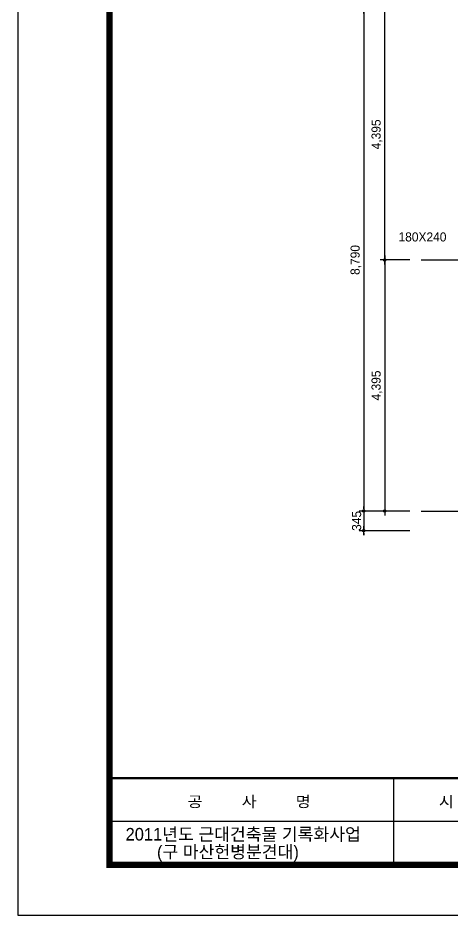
# Model space of a CAD drawing. Extents: x 340347 to 373987, y -129942 to -106182.
# Drawn here: x 340347 to 347937, y -129942 to -114238 of the extents above; entities that cross this region are included whole.
import ezdxf

# ---------------------------------------------------------------- set-up
doc = ezdxf.new("R2010")
doc.units = 0
doc.header["$LTSCALE"] = 50
doc.header["$MEASUREMENT"] = 0
doc.header["$PDMODE"] = 35
doc.header["$PDSIZE"] = -10
doc.linetypes.add('CEN', pattern=[62, 60, -1, 0, -1])
doc.layers.get('0').update_dxf_attribs({"linetype": 'CONTINUOUS'})
doc.layers.get('DEFPOINTS').update_dxf_attribs({"linetype": 'CONTINUOUS'})
for name, color, linetype in [('CEN', 1, 'CEN'), ('COR', 4, 'CONTINUOUS'), ('DIM', 7, 'CONTINUOUS'), ('HAT', 5, 'CONTINUOUS'), ('SYM', 7, 'CONTINUOUS'), ('WAL', 3, 'CONTINUOUS')]:
    doc.layers.add(name, color=color, linetype=linetype)
doc.styles.add('GHS', font='HYWULM_0.TTF')
doc.styles.add('HY울릉도M', font='HYWULM_0.TTF')
doc.styles.add('현창', font='HYWULM_0.TTF')
doc.dimstyles.new('STANDARD$0', dxfattribs={"dimscale": 30, "dimtxt": 3, "dimasz": 1, "dimexe": 2, "dimexo": 5, "dimgap": 0.9, "dimtad": 1, "dimtoh": 1, "dimdec": 4, "dimzin": 0, "dimdsep": 46, "dimlunit": 6, "dimtxsty": 'GHS', "dimblk1": 'DIMDOT', "dimblk2": 'DIMDOT', "dimsah": 1, "dimcen": 0.09, "dimadec": 0, "dimazin": 0, "dimtfac": 1, "dimtdec": 4, "dimtofl": 0, "dimtmove": 2, "dimatfit": 3, "dimldrblk": 'DIMDOT', "dimfxl": 1, "dimtolj": 1, "dimtzin": 0, "dimarcsym": 0})

# ---------------------------------------------------------------- blocks, each defined once
blk = doc.blocks.new('20')
at = {"layer": 'COR', "linetype": 'Continuous'}
for p, q in [((242847, -53606), (242847, -57398)), ((308324, -55502), (230424, -55502)), ((308324, -55502), (230424, -55502))]:
    blk.add_line(p, q, dxfattribs=at)
at = {"layer": 'COR', "linetype": 'Continuous', "const_width": 270}
blk.add_lwpolyline([(230424, -2398), (230424, -57398), (308324, -57398), (308324, -2398)], close=True, dxfattribs=at)
at = {"layer": 'COR', "linetype": 'Continuous', "const_width": 94.8}
blk.add_lwpolyline([(308324, -53606), (230424, -53606)], dxfattribs=at)
at = {"layer": 'HAT'}
for p, q in [((226424, -198), (226424, -59598)), ((226424, -59598), (310524, -59598))]:
    blk.add_line(p, q, dxfattribs=at)
at = {"layer": 'WAL', "linetype": 'Continuous', "style": 'HY울릉도M', "width": 1.1}
for s, p in [('공         사         명', (233841, -54872)), ('시         행         청', (244822, -54873))]:
    blk.add_text(s, height=474.35, dxfattribs=at).set_placement(p)
blk = doc.blocks.new('DIMDOT')
at = {"linetype": 'Continuous'}
blk.add_line((-2, 0), (2, 0), dxfattribs=at)
for radius in [0.5, 0.25]:
    blk.add_circle((0, 0), radius, dxfattribs=at)
blk = doc.blocks.new('*D9')
at = {"layer": 'DEFPOINTS', "color": 0}
for p in [(347398, -114080), (346393, -122870), (347398, -122870)]:
    blk.add_point(p, dxfattribs=at)
at = {"layer": 'SYM', "color": 211, "lineweight": -2}
for p, q in [((347198, -114080), (346313, -114080)), ((346393, -114120), (346393, -122830)), ((347198, -122870), (346313, -122870))]:
    blk.add_line(p, q, dxfattribs=at)
at = {"layer": 'SYM', "color": 211, "lineweight": -2, "xscale": 40, "yscale": 40, "zscale": 40}
for p, rotation in [((346393, -114080), 90), ((346393, -122870), 270)]:
    blk.add_blockref('DIMDOT', p, dxfattribs=dict(at, rotation=rotation))
at = {"layer": 'SYM', "color": 0, "insert": (346257, -118475), "char_height": 160, "attachment_point": 5, "rotation": 90, "style": '현창'}
blk.add_mtext('\\A1;8,790', dxfattribs=at)
blk = doc.blocks.new('*D10')
at = {"layer": 'DEFPOINTS', "color": 0}
for p in [(347398, -118475), (346760, -122870), (347398, -122870)]:
    blk.add_point(p, dxfattribs=at)
at = {"layer": 'SYM', "color": 211, "lineweight": -2}
for p, q in [((347198, -118475), (346680, -118475)), ((346760, -118515), (346760, -122830)), ((347198, -122870), (346680, -122870))]:
    blk.add_line(p, q, dxfattribs=at)
at = {"layer": 'SYM', "color": 211, "lineweight": -2, "xscale": 40, "yscale": 40, "zscale": 40}
for p, rotation in [((346760, -118475), 90), ((346760, -122870), 270)]:
    blk.add_blockref('DIMDOT', p, dxfattribs=dict(at, rotation=rotation))
at = {"layer": 'SYM', "color": 0, "insert": (346624, -120672), "char_height": 160, "attachment_point": 5, "rotation": 90, "style": '현창'}
blk.add_mtext('\\A1;4,395', dxfattribs=at)
blk = doc.blocks.new('*D11')
at = {"layer": 'DEFPOINTS', "color": 0}
for p in [(346760, -114080), (347398, -114080), (347398, -118475)]:
    blk.add_point(p, dxfattribs=at)
at = {"layer": 'SYM', "color": 211, "lineweight": -2}
for p, q in [((347198, -114080), (346680, -114080)), ((346760, -118435), (346760, -114120)), ((347198, -118475), (346680, -118475))]:
    blk.add_line(p, q, dxfattribs=at)
at = {"layer": 'SYM', "color": 211, "lineweight": -2, "xscale": 40, "yscale": 40, "zscale": 40}
for p, rotation in [((346760, -114080), 90), ((346760, -118475), 270)]:
    blk.add_blockref('DIMDOT', p, dxfattribs=dict(at, rotation=rotation))
at = {"layer": 'SYM', "color": 0, "insert": (346624, -116277), "char_height": 160, "attachment_point": 5, "rotation": 90, "style": '현창'}
blk.add_mtext('\\A1;4,395', dxfattribs=at)
blk = doc.blocks.new('*D14')
at = {"layer": 'DEFPOINTS', "color": 0}
for p in [(347398, -122870), (346393, -123215), (347398, -123215)]:
    blk.add_point(p, dxfattribs=at)
at = {"layer": 'SYM', "color": 211, "lineweight": -2}
for p, q in [((346393, -122830), (346393, -122790)), ((347198, -122870), (346313, -122870)), ((346393, -122870), (346393, -123215)), ((347198, -123215), (346313, -123215)), ((346393, -123255), (346393, -123295))]:
    blk.add_line(p, q, dxfattribs=at)
at = {"layer": 'SYM', "color": 211, "lineweight": -2, "xscale": 40, "yscale": 40, "zscale": 40}
for p, rotation in [((346393, -122870), 270), ((346393, -123215), 90)]:
    blk.add_blockref('DIMDOT', p, dxfattribs=dict(at, rotation=rotation))
at = {"layer": 'SYM', "color": 0, "insert": (346269, -123042), "char_height": 160, "attachment_point": 5, "rotation": 90, "style": '현창'}
blk.add_mtext('\\A1;345', dxfattribs=at)

msp = doc.modelspace()

# ---------------------------------------------------------------- linework, layer by layer
at = {"layer": 'CEN'}
for p, q in [((347398.28701, -118474.75505), (368953.59868, -118474.75505)), ((347398.28701, -122869.75505), (368953.59868, -122869.75505))]:
    msp.add_line(p, q, dxfattribs=at)

# ---------------------------------------------------------------- block references
at = {"layer": 'WAL', "xscale": 0.4000000000232831, "yscale": 0.4000000000232831, "zscale": 0.4000000000000001}
msp.add_blockref('20', (249777.30223, -106102.54601), dxfattribs=at)

# ---------------------------------------------------------------- texts
at = {"layer": 'DIM', "style": '현창'}
msp.add_text('180X240', height=160, dxfattribs=at).set_placement((347001.1836, -118151.47797))
at = {"layer": 'WAL', "linetype": 'Continuous', "style": 'HY울릉도M'}
for s, p in [('2011년도 근대건축물 기록화사업', (342228.92085, -128637.35758)), ('(구 마산헌병분견대)', (342778.1693, -128945.71535))]:
    msp.add_text(s, height=220, dxfattribs=at).set_placement(p)

# ---------------------------------------------------------------- dimensions: what is measured, and where the dimension line sits
at = {"layer": 'SYM'}
for base, p1, p2, angle, picture, middle in [((346392.62805, -122869.75505), (347398.28701, -114079.75505), (347398.28701, -122869.75505), 90, '*D9', (346257.07545, -118474.75505)), ((346759.70918, -114079.75505), (347398.28701, -118474.75505), (347398.28701, -114079.75505), 270, '*D11', (346624.15659, -116277.25505)), ((346759.70918, -122869.75505), (347398.28701, -118474.75505), (347398.28701, -122869.75505), 90, '*D10', (346624.15659, -120672.25505)), ((346392.62805, -123214.75505), (347398.28701, -122869.75505), (347398.28701, -123214.75505), 90, '*D14', (346269.43231, -123042.25505))]:
    dim = msp.add_linear_dim(base=base, p1=p1, p2=p2, angle=angle, dimstyle='STANDARD$0', override={"dimscale": 40, "dimtxt": 4, "dimgap": 1, "dimtoh": 0, "dimdle": 2, "dimclrd": 211, "dimclre": 211, "dimtix": 1, "dimtofl": 1}, dxfattribs=at)
    dim.commit()
    dim.dimension.update_dxf_attribs({"geometry": picture, "text_midpoint": middle})

doc.saveas('drawing.dxf')
